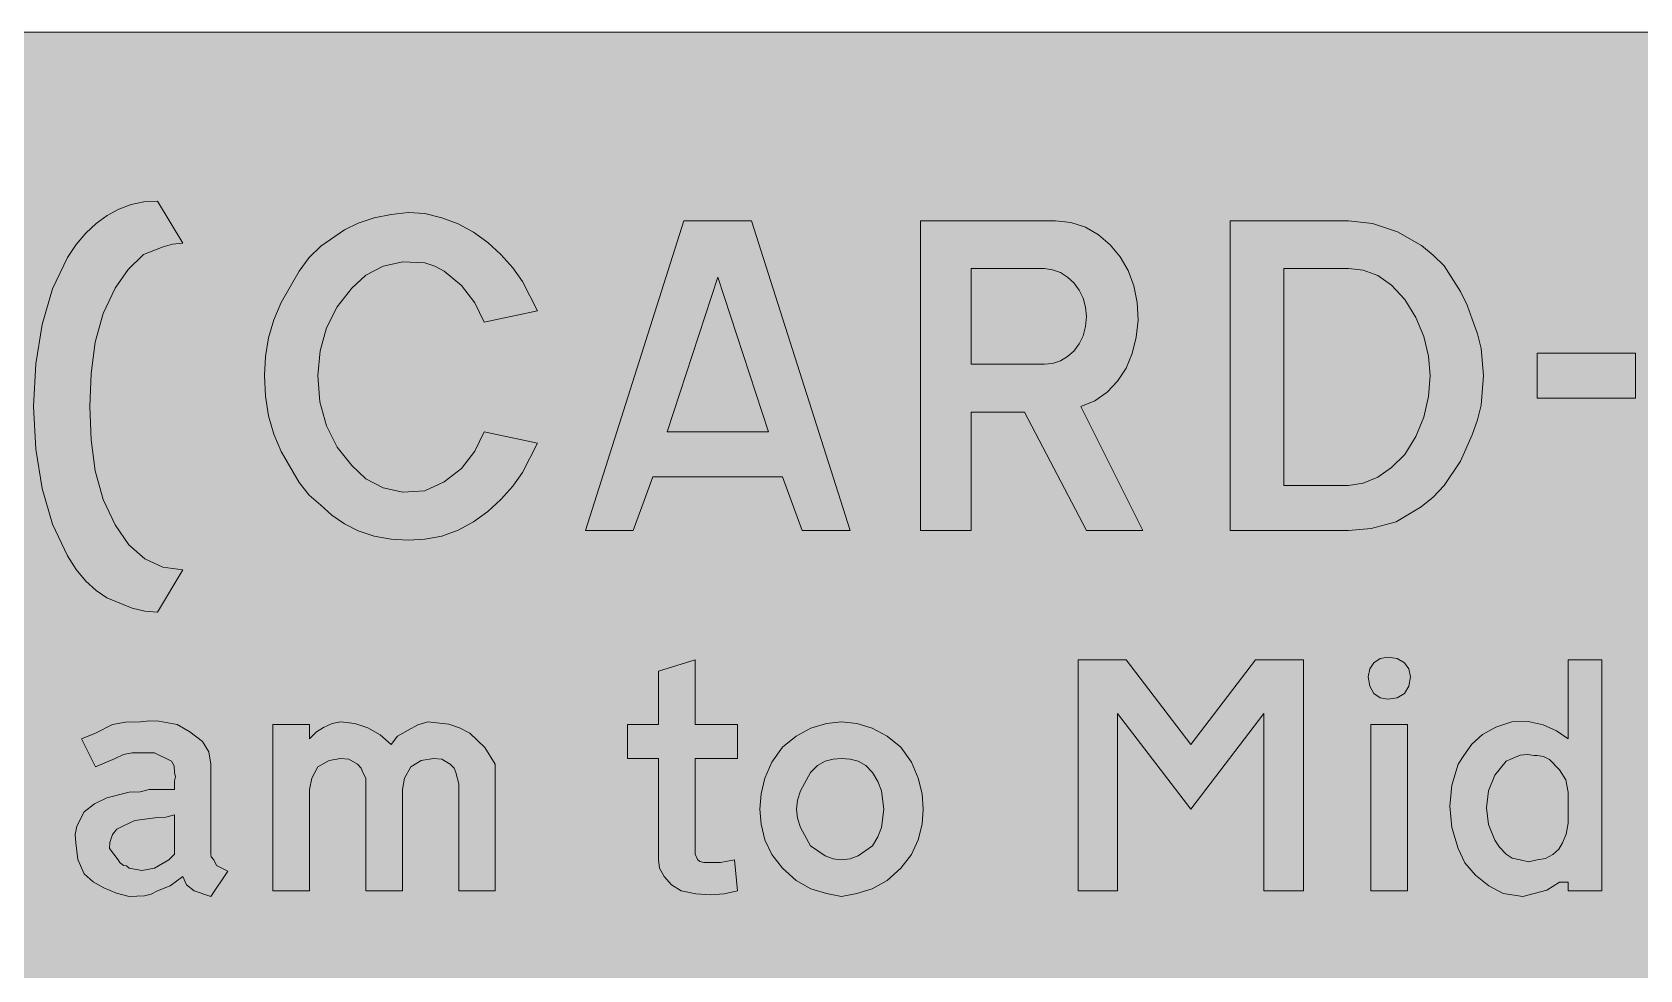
# Model space of a CAD drawing. Header units: metres. Extents: x 10 to 560, y 12 to 260.
# Drawn here: x 268.8 to 371.6, y 200 to 259.9 of the extents above; entities that cross this region are included whole.
import ezdxf

# ---------------------------------------------------------------- set-up
doc = ezdxf.new("R2010")
doc.units = ezdxf.units.M
for name, color, linetype, true_color in [('FILL_FIREBRICK_C36B00', 7, 'Continuous', 0xc36b00), ('FILL_WHITE_FFFFFF', 7, 'Continuous', 0xffffff), ('STROKE_WHITE_FFFFFF', 7, 'Continuous', 0xffffff)]:
    doc.layers.add(name, color=color, linetype=linetype, true_color=true_color)

msp = doc.modelspace()

# ---------------------------------------------------------------- hatches: boundary and pattern name
at = {"layer": 'FILL_FIREBRICK_C36B00', "true_color": 0xc36b00}
h = msp.add_hatch(color=7, dxfattribs=at)
h.dxf.hatch_style = 1
h.paths.add_polyline_path([(553.87, 259.78), (555.21, 259.38), (556.42, 258.7), (557.46, 257.76), (558.33, 256.72), (559.01, 255.51), (559.46, 254.17), (559.62, 252.72), (559.62, 18.9), (559.49, 17.71), (559.08, 16.38), (558.41, 15.05), (557.46, 13.86), (556.32, 12.94), (555.08, 12.33), (553.76, 11.99), (552.42, 11.88), (17.46, 11.88), (16.12, 11.99), (14.81, 12.33), (13.56, 12.94), (12.42, 13.86), (11.5, 15.03), (10.89, 16.31), (10.55, 17.63), (10.44, 18.9), (10.44, 252.72), (10.49, 254.07), (10.8, 255.42), (11.48, 256.66), (12.42, 257.76), (13.52, 258.7), (14.76, 259.38), (16.11, 259.78), (17.46, 259.92), (552.42, 259.92), (553.87, 259.78)])
at = {"layer": 'FILL_WHITE_FFFFFF', "true_color": 0xffffff}
h = msp.add_hatch(color=7, dxfattribs=at)
h.dxf.hatch_style = 1
h.paths.add_polyline_path([(276.84, 222.84), (276.03, 222.9), (275.22, 223.09), (273.6, 223.74), (272.93, 224.21), (272.27, 224.82), (271.65, 225.56), (271.08, 226.44), (270.14, 228.46), (269.46, 230.74), (269.06, 233.25), (268.92, 235.98), (269.06, 238.71), (269.46, 241.22), (270.14, 243.5), (271.08, 245.52), (271.64, 246.35), (272.26, 247.07), (272.92, 247.69), (273.62, 248.2), (274.37, 248.6), (275.16, 248.89), (275.98, 249.06), (276.84, 249.12), (278.46, 246.42), (277.81, 246.36), (277.2, 246.19), (275.94, 245.7), (274.97, 244.75), (274.14, 243.54), (273.36, 241.93), (272.86, 240.1), (272.6, 238.1), (272.52, 235.98), (272.6, 233.86), (272.86, 231.86), (273.36, 230.03), (274.14, 228.42), (275.02, 227.13), (276.03, 226.24), (277.18, 225.71), (278.46, 225.54), (276.84, 222.84)])
h = msp.add_hatch(color=7, dxfattribs=at)
h.dxf.hatch_style = 1
h.paths.add_polyline_path([(297.14, 242.62), (296.28, 243.72), (295.18, 244.64), (294.58, 244.96), (293.94, 245.16), (292.53, 245.24), (291.26, 244.96), (290.17, 244.38), (289.26, 243.54), (288.32, 242.36), (287.64, 241.02), (287.24, 239.54), (287.1, 237.96), (287.23, 236.28), (287.64, 234.74), (288.32, 233.38), (289.26, 232.2), (290.17, 231.36), (291.26, 230.78), (292.53, 230.5), (293.94, 230.58), (295.18, 231.16), (296.28, 232.02), (297.14, 233.12), (297.72, 234.36), (301.14, 233.64), (300.17, 231.77), (299.55, 230.88), (298.8, 230.04), (297.96, 229.27), (297.05, 228.6), (296.07, 228.07), (295.02, 227.7), (293.94, 227.5), (292.86, 227.43), (291.78, 227.5), (290.7, 227.7), (289.68, 228.03), (288.79, 228.49), (287.99, 229.04), (287.28, 229.68), (286.53, 230.32), (285.89, 231.12), (284.76, 233.1), (284.29, 234.21), (283.95, 235.39), (283.75, 236.64), (283.68, 237.96), (283.75, 239.17), (283.95, 240.37), (284.29, 241.53), (284.76, 242.64), (285.89, 244.64), (286.53, 245.5), (287.28, 246.24), (288.79, 247.27), (289.68, 247.71), (290.7, 248.04), (291.78, 248.27), (292.86, 248.38), (293.94, 248.32), (295.02, 248.04), (296.07, 247.67), (297.05, 247.14), (297.96, 246.47), (298.8, 245.7), (299.55, 244.86), (300.17, 243.97), (301.14, 242.1), (297.72, 241.38), (297.14, 242.62)])
h = msp.add_hatch(color=7, dxfattribs=at)
h.dxf.hatch_style = 1
h.paths.add_polyline_path([(321.12, 228.06), (318.06, 228.06), (316.8, 231.48), (308.52, 231.48), (307.26, 228.06), (304.2, 228.06), (310.5, 247.86), (314.82, 247.86), (321.12, 228.06)])
h.paths.add_polyline_path([(309.42, 234.36), (315.9, 234.36), (312.66, 244.26), (309.42, 234.36)], flags=16)
h = msp.add_hatch(color=7, dxfattribs=at)
h.dxf.hatch_style = 1
h.paths.add_polyline_path([(334.26, 247.86), (335.24, 247.75), (336.16, 247.45), (337, 246.97), (337.75, 246.33), (338.38, 245.56), (338.89, 244.67), (339.26, 243.69), (339.48, 242.64), (339.53, 241.5), (339.42, 240.41), (339.16, 239.38), (338.76, 238.43), (338.22, 237.6), (337.56, 236.89), (336.77, 236.35), (335.88, 235.98), (339.84, 228.06), (336.24, 228.06), (332.28, 235.62), (328.86, 235.62), (328.86, 228.06), (325.62, 228.06), (325.62, 247.86), (334.26, 247.86)])
h.paths.add_polyline_path([(334.07, 238.74), (334.57, 238.9), (335.03, 239.17), (335.43, 239.53), (335.77, 239.98), (336.02, 240.5), (336.18, 241.09), (336.24, 241.74), (336.18, 242.34), (336.02, 242.9), (335.77, 243.42), (335.43, 243.88), (335.03, 244.26), (334.57, 244.55), (334.07, 244.73), (333.54, 244.8), (328.86, 244.8), (328.86, 238.68), (333.54, 238.68), (334.07, 238.74)], flags=16)
h = msp.add_hatch(color=7, dxfattribs=at)
h.dxf.hatch_style = 1
h.paths.add_polyline_path([(356.11, 247.16), (357.66, 246.27), (358.4, 245.67), (359.1, 244.98), (360.14, 243.34), (360.57, 242.47), (360.9, 241.56), (361.24, 240.62), (361.46, 239.69), (361.62, 237.96), (361.46, 236.07), (361.24, 235.12), (360.9, 234.18), (360.14, 232.49), (359.1, 230.94), (358.39, 230.19), (357.64, 229.57), (356.04, 228.6), (354.44, 228.19), (352.98, 228.06), (345.42, 228.06), (345.42, 247.86), (352.98, 247.86), (354.52, 247.69), (356.11, 247.16)])
h.paths.add_polyline_path([(348.84, 230.94), (352.98, 230.94), (353.92, 231.07), (354.85, 231.46), (355.74, 232.08), (356.58, 232.92), (357.29, 234.06), (357.8, 235.3), (358.1, 236.62), (358.2, 237.96), (358.1, 239.2), (357.8, 240.46), (357.29, 241.68), (356.58, 242.82), (355.74, 243.74), (354.85, 244.35), (353.92, 244.69), (352.98, 244.8), (348.84, 244.8), (348.84, 230.94)], flags=16)
h = msp.add_hatch(color=7, dxfattribs=at)
h.dxf.hatch_style = 1
h.paths.add_polyline_path([(371.34, 239.4), (371.34, 236.52), (365.04, 236.52), (365.04, 239.4), (371.34, 239.4)])
h = msp.add_hatch(color=7, dxfattribs=at)
h.dxf.hatch_style = 1
h.paths.add_polyline_path([(356.84, 218.1), (356.56, 217.64), (356.1, 217.36), (355.5, 217.26), (355, 217.36), (354.6, 217.64), (354.34, 218.1), (354.24, 218.7), (354.34, 219.2), (354.6, 219.6), (355, 219.86), (355.5, 219.96), (356.1, 219.86), (356.56, 219.6), (356.84, 219.2), (356.94, 218.7), (356.84, 218.1)])
h = msp.add_hatch(color=7, dxfattribs=at)
h.dxf.hatch_style = 1
h.paths.add_polyline_path([(311.36, 207.02), (311.52, 206.88), (311.76, 206.82), (312.84, 206.82), (313.74, 207), (313.92, 205.02), (313.08, 204.82), (312.19, 204.75), (311.26, 204.82), (310.32, 205.02), (309.71, 205.4), (309.24, 205.92), (308.93, 206.46), (308.88, 207), (308.88, 213.48), (306.9, 213.48), (306.9, 215.64), (308.88, 215.64), (308.88, 219.06), (311.22, 219.78), (311.22, 215.64), (313.92, 215.64), (313.92, 213.48), (311.22, 213.48), (311.22, 207.36), (311.36, 207.02)])
h = msp.add_hatch(color=7, dxfattribs=at)
h.dxf.hatch_style = 1
h.paths.add_polyline_path([(335.7, 219.78), (338.76, 219.78), (342.9, 214.38), (347.04, 219.78), (350.1, 219.78), (350.1, 205.02), (347.58, 205.02), (347.58, 216.36), (342.9, 210.24), (338.22, 216.36), (338.22, 205.02), (335.7, 205.02), (335.7, 219.78)])
h = msp.add_hatch(color=7, dxfattribs=at)
h.dxf.hatch_style = 1
h.paths.add_polyline_path([(364.14, 204.66), (362.88, 204.84), (361.95, 205.34), (361.1, 206.01), (360.42, 206.81), (360, 207.72), (359.59, 209.07), (359.46, 210.42), (359.59, 211.77), (360, 213.12), (360.36, 213.66), (360.86, 214.4), (361.55, 215.01), (362.41, 215.48), (363.42, 215.82), (364.46, 215.83), (365.42, 215.62), (366.28, 215.24), (367.02, 214.74), (367.02, 214.92), (367.02, 219.78), (369.18, 219.78), (369.18, 205.02), (367.02, 205.02), (367.02, 205.38), (367.02, 205.56), (366.91, 205.56), (366.84, 205.56), (366.73, 205.56), (366.66, 205.56), (366.48, 205.56), (365.67, 205.06), (364.86, 204.84), (364.14, 204.66)])
h.paths.add_polyline_path([(364.43, 213.73), (363.96, 213.68), (363.06, 213.3), (362.34, 212.4), (361.93, 211.4), (361.8, 210.33), (361.93, 209.26), (362.34, 208.26), (362.63, 207.81), (363.06, 207.36), (363.44, 207.11), (363.96, 207), (364.5, 206.86), (365.04, 207), (365.57, 207.09), (366.05, 207.34), (366.43, 207.68), (366.66, 208.08), (366.91, 208.64), (367.02, 209.34), (367.02, 211.32), (366.88, 212.11), (366.48, 212.76), (365.83, 213.41), (365.44, 213.6), (365.04, 213.66), (364.86, 213.66), (364.43, 213.73)], flags=16)
h = msp.add_hatch(color=7, dxfattribs=at)
h.dxf.hatch_style = 1
h.paths.add_polyline_path([(278.69, 205.4), (278.46, 205.92), (277.65, 205.33), (276.84, 205.02), (276.43, 204.81), (276.01, 204.7), (275.04, 204.66), (274.23, 204.86), (273.42, 205.2), (272.72, 205.58), (272.16, 206.1), (271.76, 207.02), (271.62, 208.08), (271.58, 208.62), (271.69, 209.14), (272.16, 210.06), (272.81, 210.58), (273.6, 210.96), (275.04, 211.32), (275.74, 211.34), (276.3, 211.5), (277.92, 211.5), (277.92, 212.04), (277.99, 212.31), (277.92, 212.58), (277.9, 213.01), (277.74, 213.3), (276.66, 213.84), (275.22, 213.84), (274.68, 213.73), (274.14, 213.48), (272.88, 212.94), (271.98, 214.74), (272.88, 215.1), (273.96, 215.64), (274.79, 215.8), (275.76, 215.82), (276.33, 215.89), (276.93, 215.86), (278.1, 215.64), (278.91, 215.17), (279.72, 214.56), (280.12, 213.91), (280.26, 213.12), (280.26, 212.04), (280.26, 210.78), (280.26, 207.36), (280.28, 207.18), (280.44, 207), (280.62, 206.64), (281.34, 206.28), (280.26, 204.66), (279.18, 205.02), (278.69, 205.4)])
h.paths.add_polyline_path([(276.66, 206.46), (277.56, 207), (277.92, 207.36), (277.92, 207.9), (277.92, 209.88), (277.38, 209.72), (276.84, 209.7), (275.4, 209.52), (274.68, 209.16), (274.25, 208.96), (273.96, 208.62), (273.8, 208.1), (273.78, 207.72), (274.32, 207), (274.43, 206.82), (274.68, 206.64), (274.86, 206.62), (275.04, 206.46), (275.85, 206.32), (276.66, 206.46)], flags=16)
h = msp.add_hatch(color=7, dxfattribs=at)
h.dxf.hatch_style = 1
h.paths.add_polyline_path([(290.16, 212.22), (289.98, 212.58), (289.87, 212.85), (289.62, 213.12), (289.08, 213.43), (288.54, 213.48), (287.82, 213.34), (287.1, 212.94), (286.7, 212.22), (286.56, 211.5), (286.56, 205.02), (284.22, 205.02), (284.22, 215.64), (286.56, 215.64), (286.56, 214.74), (287.01, 215.17), (287.46, 215.46), (288, 215.71), (288.54, 215.82), (289.45, 215.72), (290.29, 215.44), (291.07, 214.98), (291.78, 214.38), (292.18, 214.9), (292.86, 215.28), (293.49, 215.62), (294.12, 215.82), (295.47, 215.66), (296.14, 215.44), (296.82, 215.1), (297.77, 214.18), (298.44, 213.12), (298.44, 212.76), (298.44, 205.02), (296.1, 205.02), (296.1, 211.86), (295.92, 212.58), (295.81, 212.85), (295.56, 213.12), (295.02, 213.43), (294.48, 213.48), (293.69, 213.34), (293.04, 212.94), (292.63, 212.22), (292.5, 211.5), (292.5, 205.02), (290.16, 205.02), (290.16, 211.86), (290.16, 211.93), (290.16, 212.04), (290.16, 212.22)])
h = msp.add_hatch(color=7, dxfattribs=at)
h.dxf.hatch_style = 1
h.paths.add_polyline_path([(315.67, 212.22), (316.12, 213.23), (316.8, 214.2), (317.67, 214.91), (318.62, 215.41), (319.61, 215.72), (320.58, 215.82), (321.55, 215.72), (322.54, 215.41), (323.49, 214.91), (324.36, 214.2), (325.04, 213.23), (325.48, 212.22), (325.73, 211.21), (325.8, 210.24), (325.73, 209.27), (325.48, 208.28), (325.04, 207.33), (324.36, 206.46), (323.49, 205.67), (322.54, 205.15), (321.55, 204.84), (320.58, 204.66), (319.61, 204.84), (318.62, 205.15), (317.67, 205.67), (316.8, 206.46), (316.12, 207.33), (315.67, 208.28), (315.43, 209.27), (315.36, 210.24), (315.43, 211.21), (315.67, 212.22)])
h.paths.add_polyline_path([(319.52, 213.3), (319.04, 213.02), (318.6, 212.58), (317.95, 211.41), (317.76, 210.81), (317.7, 210.24), (317.76, 209.67), (317.95, 209.07), (318.6, 207.9), (319.52, 207.25), (320.04, 207.06), (320.58, 207), (321.12, 207.06), (321.64, 207.25), (322.56, 207.9), (322.9, 208.47), (323.12, 209.07), (323.28, 210.24), (323.12, 211.41), (322.9, 212.01), (322.56, 212.58), (322.12, 213.02), (321.64, 213.3), (321.12, 213.44), (320.58, 213.48), (320.04, 213.44), (319.52, 213.3)], flags=16)
h = msp.add_hatch(color=7, dxfattribs=at)
h.dxf.hatch_style = 1
h.paths.add_polyline_path([(356.76, 215.64), (356.76, 205.02), (354.42, 205.02), (354.42, 215.64), (356.76, 215.64)])

# ---------------------------------------------------------------- linework, layer by layer
at = {"layer": 'FILL_FIREBRICK_C36B00', "lineweight": 0, "true_color": 0xc36b00}
msp.add_lwpolyline([(552.42, 11.88), (17.46, 11.88), (16.12, 11.99), (14.81, 12.33), (13.56, 12.94), (12.42, 13.86), (11.5, 15.03), (10.89, 16.31), (10.55, 17.63), (10.44, 18.9), (10.44, 252.72), (10.49, 254.07), (10.8, 255.42), (11.48, 256.66), (12.42, 257.76), (13.52, 258.7), (14.76, 259.38), (16.11, 259.78), (17.46, 259.92), (552.42, 259.92)], dxfattribs=at)
at = {"layer": 'FILL_WHITE_FFFFFF', "lineweight": 0, "true_color": 0xffffff}
for points in [[(276.84, 222.84), (276.03, 222.9), (275.22, 223.09), (273.6, 223.74), (272.93, 224.21), (272.27, 224.82), (271.65, 225.56), (271.08, 226.44), (270.14, 228.46), (269.46, 230.74), (269.06, 233.25), (268.92, 235.98), (269.06, 238.71), (269.46, 241.22), (270.14, 243.5), (271.08, 245.52), (271.64, 246.35), (272.26, 247.07), (272.92, 247.69), (273.62, 248.2), (274.37, 248.6), (275.16, 248.89), (275.98, 249.06), (276.84, 249.12), (278.46, 246.42), (277.81, 246.36), (277.2, 246.19), (275.94, 245.7), (274.97, 244.75), (274.14, 243.54), (273.36, 241.93), (272.86, 240.1), (272.6, 238.1), (272.52, 235.98), (272.6, 233.86), (272.86, 231.86), (273.36, 230.03), (274.14, 228.42), (275.02, 227.13), (276.03, 226.24), (277.18, 225.71), (278.46, 225.54)], [(297.14, 242.62), (296.28, 243.72), (295.18, 244.64), (294.58, 244.96), (293.94, 245.16), (292.53, 245.24), (291.26, 244.96), (290.17, 244.38), (289.26, 243.54), (288.32, 242.36), (287.64, 241.02), (287.24, 239.54), (287.1, 237.96), (287.23, 236.28), (287.64, 234.74), (288.32, 233.38), (289.26, 232.2), (290.17, 231.36), (291.26, 230.78), (292.53, 230.5), (293.94, 230.58), (295.18, 231.16), (296.28, 232.02), (297.14, 233.12), (297.72, 234.36), (301.14, 233.64), (300.17, 231.77), (299.55, 230.88), (298.8, 230.04), (297.96, 229.27), (297.05, 228.6), (296.07, 228.07), (295.02, 227.7), (293.94, 227.5), (292.86, 227.43), (291.78, 227.5), (290.7, 227.7), (289.68, 228.03), (288.79, 228.49), (287.99, 229.04), (287.28, 229.68), (286.53, 230.32), (285.89, 231.12), (284.76, 233.1), (284.29, 234.21), (283.95, 235.39), (283.75, 236.64), (283.68, 237.96), (283.75, 239.17), (283.95, 240.37), (284.29, 241.53), (284.76, 242.64), (285.89, 244.64), (286.53, 245.5), (287.28, 246.24), (288.79, 247.27), (289.68, 247.71), (290.7, 248.04), (291.78, 248.27), (292.86, 248.38), (293.94, 248.32), (295.02, 248.04), (296.07, 247.67), (297.05, 247.14), (297.96, 246.47), (298.8, 245.7), (299.55, 244.86), (300.17, 243.97), (301.14, 242.1), (297.72, 241.38)], [(321.12, 228.06), (318.06, 228.06), (316.8, 231.48), (308.52, 231.48), (307.26, 228.06), (304.2, 228.06), (310.5, 247.86), (314.82, 247.86)], [(334.26, 247.86), (335.24, 247.75), (336.16, 247.45), (337, 246.97), (337.75, 246.33), (338.38, 245.56), (338.89, 244.67), (339.26, 243.69), (339.48, 242.64), (339.53, 241.5), (339.42, 240.41), (339.16, 239.38), (338.76, 238.43), (338.22, 237.6), (337.56, 236.89), (336.77, 236.35), (335.88, 235.98), (339.84, 228.06), (336.24, 228.06), (332.28, 235.62), (328.86, 235.62), (328.86, 228.06), (325.62, 228.06), (325.62, 247.86)], [(356.11, 247.16), (357.66, 246.27), (358.4, 245.67), (359.1, 244.98), (360.14, 243.34), (360.57, 242.47), (360.9, 241.56), (361.24, 240.62), (361.46, 239.69), (361.62, 237.96), (361.46, 236.07), (361.24, 235.12), (360.9, 234.18), (360.14, 232.49), (359.1, 230.94), (358.39, 230.19), (357.64, 229.57), (356.04, 228.6), (354.44, 228.19), (352.98, 228.06), (345.42, 228.06), (345.42, 247.86), (352.98, 247.86), (354.52, 247.69)], [(334.07, 238.74), (334.57, 238.9), (335.03, 239.17), (335.43, 239.53), (335.77, 239.98), (336.02, 240.5), (336.18, 241.09), (336.24, 241.74), (336.18, 242.34), (336.02, 242.9), (335.77, 243.42), (335.43, 243.88), (335.03, 244.26), (334.57, 244.55), (334.07, 244.73), (333.54, 244.8), (328.86, 244.8), (328.86, 238.68), (333.54, 238.68)], [(348.84, 230.94), (352.98, 230.94), (353.92, 231.07), (354.85, 231.46), (355.74, 232.08), (356.58, 232.92), (357.29, 234.06), (357.8, 235.3), (358.1, 236.62), (358.2, 237.96), (358.1, 239.2), (357.8, 240.46), (357.29, 241.68), (356.58, 242.82), (355.74, 243.74), (354.85, 244.35), (353.92, 244.69), (352.98, 244.8), (348.84, 244.8)], [(309.42, 234.36), (315.9, 234.36), (312.66, 244.26)], [(371.34, 239.4), (371.34, 236.52), (365.04, 236.52), (365.04, 239.4)], [(356.84, 218.1), (356.56, 217.64), (356.1, 217.36), (355.5, 217.26), (355, 217.36), (354.6, 217.64), (354.34, 218.1), (354.24, 218.7), (354.34, 219.2), (354.6, 219.6), (355, 219.86), (355.5, 219.96), (356.1, 219.86), (356.56, 219.6), (356.84, 219.2), (356.94, 218.7)], [(311.36, 207.02), (311.52, 206.88), (311.76, 206.82), (312.84, 206.82), (313.74, 207), (313.92, 205.02), (313.08, 204.82), (312.19, 204.75), (311.26, 204.82), (310.32, 205.02), (309.71, 205.4), (309.24, 205.92), (308.93, 206.46), (308.88, 207), (308.88, 213.48), (306.9, 213.48), (306.9, 215.64), (308.88, 215.64), (308.88, 219.06), (311.22, 219.78), (311.22, 215.64), (313.92, 215.64), (313.92, 213.48), (311.22, 213.48), (311.22, 207.36)], [(335.7, 219.78), (338.76, 219.78), (342.9, 214.38), (347.04, 219.78), (350.1, 219.78), (350.1, 205.02), (347.58, 205.02), (347.58, 216.36), (342.9, 210.24), (338.22, 216.36), (338.22, 205.02), (335.7, 205.02)], [(364.14, 204.66), (362.88, 204.84), (361.95, 205.34), (361.1, 206.01), (360.42, 206.81), (360, 207.72), (359.59, 209.07), (359.46, 210.42), (359.59, 211.77), (360, 213.12), (360.36, 213.66), (360.86, 214.4), (361.55, 215.01), (362.41, 215.48), (363.42, 215.82), (364.46, 215.83), (365.42, 215.62), (366.28, 215.24), (367.02, 214.74), (367.02, 214.92), (367.02, 219.78), (369.18, 219.78), (369.18, 205.02), (367.02, 205.02), (367.02, 205.38), (367.02, 205.56), (366.91, 205.56), (366.84, 205.56), (366.73, 205.56), (366.66, 205.56), (366.48, 205.56), (365.67, 205.06), (364.86, 204.84)], [(278.69, 205.4), (278.46, 205.92), (277.65, 205.33), (276.84, 205.02), (276.43, 204.81), (276.01, 204.7), (275.04, 204.66), (274.23, 204.86), (273.42, 205.2), (272.72, 205.58), (272.16, 206.1), (271.76, 207.02), (271.62, 208.08), (271.58, 208.62), (271.69, 209.14), (272.16, 210.06), (272.81, 210.58), (273.6, 210.96), (275.04, 211.32), (275.74, 211.34), (276.3, 211.5), (277.92, 211.5), (277.92, 212.04), (277.99, 212.31), (277.92, 212.58), (277.9, 213.01), (277.74, 213.3), (276.66, 213.84), (275.22, 213.84), (274.68, 213.73), (274.14, 213.48), (272.88, 212.94), (271.98, 214.74), (272.88, 215.1), (273.96, 215.64), (274.79, 215.8), (275.76, 215.82), (276.33, 215.89), (276.93, 215.86), (278.1, 215.64), (278.91, 215.17), (279.72, 214.56), (280.12, 213.91), (280.26, 213.12), (280.26, 212.04), (280.26, 210.78), (280.26, 207.36), (280.28, 207.18), (280.44, 207), (280.62, 206.64), (281.34, 206.28), (280.26, 204.66), (279.18, 205.02)], [(290.16, 212.22), (289.98, 212.58), (289.87, 212.85), (289.62, 213.12), (289.08, 213.43), (288.54, 213.48), (287.82, 213.34), (287.1, 212.94), (286.7, 212.22), (286.56, 211.5), (286.56, 205.02), (284.22, 205.02), (284.22, 215.64), (286.56, 215.64), (286.56, 214.74), (287.01, 215.17), (287.46, 215.46), (288, 215.71), (288.54, 215.82), (289.45, 215.72), (290.29, 215.44), (291.07, 214.98), (291.78, 214.38), (292.18, 214.9), (292.86, 215.28), (293.49, 215.62), (294.12, 215.82), (295.47, 215.66), (296.14, 215.44), (296.82, 215.1), (297.77, 214.18), (298.44, 213.12), (298.44, 212.76), (298.44, 205.02), (296.1, 205.02), (296.1, 211.86), (295.92, 212.58), (295.81, 212.85), (295.56, 213.12), (295.02, 213.43), (294.48, 213.48), (293.69, 213.34), (293.04, 212.94), (292.63, 212.22), (292.5, 211.5), (292.5, 205.02), (290.16, 205.02), (290.16, 211.86), (290.16, 211.93), (290.16, 212.04)], [(315.67, 212.22), (316.12, 213.23), (316.8, 214.2), (317.67, 214.91), (318.62, 215.41), (319.61, 215.72), (320.58, 215.82), (321.55, 215.72), (322.54, 215.41), (323.49, 214.91), (324.36, 214.2), (325.04, 213.23), (325.48, 212.22), (325.73, 211.21), (325.8, 210.24), (325.73, 209.27), (325.48, 208.28), (325.04, 207.33), (324.36, 206.46), (323.49, 205.67), (322.54, 205.15), (321.55, 204.84), (320.58, 204.66), (319.61, 204.84), (318.62, 205.15), (317.67, 205.67), (316.8, 206.46), (316.12, 207.33), (315.67, 208.28), (315.43, 209.27), (315.36, 210.24), (315.43, 211.21)], [(356.76, 215.64), (356.76, 205.02), (354.42, 205.02), (354.42, 215.64)], [(319.52, 213.3), (319.04, 213.02), (318.6, 212.58), (317.95, 211.41), (317.76, 210.81), (317.7, 210.24), (317.76, 209.67), (317.95, 209.07), (318.6, 207.9), (319.52, 207.25), (320.04, 207.06), (320.58, 207), (321.12, 207.06), (321.64, 207.25), (322.56, 207.9), (322.9, 208.47), (323.12, 209.07), (323.28, 210.24), (323.12, 211.41), (322.9, 212.01), (322.56, 212.58), (322.12, 213.02), (321.64, 213.3), (321.12, 213.44), (320.58, 213.48), (320.04, 213.44)], [(364.43, 213.73), (363.96, 213.68), (363.06, 213.3), (362.34, 212.4), (361.93, 211.4), (361.8, 210.33), (361.93, 209.26), (362.34, 208.26), (362.63, 207.81), (363.06, 207.36), (363.44, 207.11), (363.96, 207), (364.5, 206.86), (365.04, 207), (365.57, 207.09), (366.05, 207.34), (366.43, 207.68), (366.66, 208.08), (366.91, 208.64), (367.02, 209.34), (367.02, 211.32), (366.88, 212.11), (366.48, 212.76), (365.83, 213.41), (365.44, 213.6), (365.04, 213.66), (364.86, 213.66)], [(276.66, 206.46), (277.56, 207), (277.92, 207.36), (277.92, 207.9), (277.92, 209.88), (277.38, 209.72), (276.84, 209.7), (275.4, 209.52), (274.68, 209.16), (274.25, 208.96), (273.96, 208.62), (273.8, 208.1), (273.78, 207.72), (274.32, 207), (274.43, 206.82), (274.68, 206.64), (274.86, 206.62), (275.04, 206.46), (275.85, 206.32)]]:
    msp.add_lwpolyline(points, close=True, dxfattribs=at)
at = {"layer": 'STROKE_WHITE_FFFFFF', "lineweight": 0, "true_color": 0xffffff}
msp.add_lwpolyline([(325.62, 228.06), (325.62, 247.86)], dxfattribs=at)

doc.saveas('drawing.dxf')
